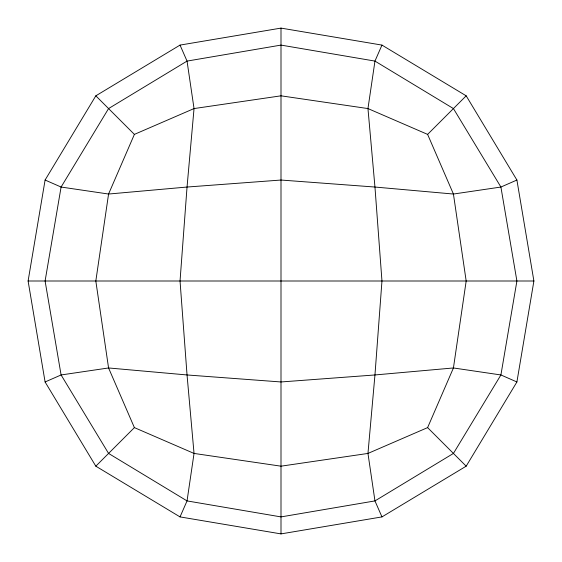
<?xml version="1.0" encoding="UTF-8"?>
<svg xmlns="http://www.w3.org/2000/svg" width="562" height="562" viewBox="0 0 562 562"><rect width="100%" height="100%" fill="white"/><g stroke="black" fill="none" stroke-linecap="round" stroke-linejoin="round"><path stroke-width="0.84" d="M28.1 281L45.093 180.037L95.821 95.821L180.037 45.093L281 28.1L381.963 45.093L466.179 95.821L516.907 180.037L533.9 281L516.907 381.963L466.179 466.179L381.963 516.907L281 533.9L180.037 516.907L95.821 466.179L45.093 381.963L28.1 281L533.9 281M134.388 134.388L108.571 194.038L95.821 281L108.571 367.962L134.388 427.612L194.038 453.429L281 466.179L367.962 453.429L427.612 427.612L453.429 367.962L466.179 281L453.429 194.038L427.612 134.388L367.962 108.571L281 95.821L194.038 108.571L134.388 134.388L95.821 95.821M381.963 45.093L374.959 61.089L367.962 108.571L374.959 187.041L381.963 281L374.959 374.959L367.962 453.429L374.959 500.911L381.963 516.907M180.037 516.907L187.041 500.911L194.038 453.429L187.041 374.959L180.037 281L187.041 187.041L194.038 108.571L187.041 61.089L180.037 45.093M95.821 466.179L134.388 427.612M427.612 134.388L466.179 95.821M45.093 381.963L61.089 374.959L108.571 367.962L187.041 374.959L281 381.963L374.959 374.959L453.429 367.962L500.911 374.959L516.907 381.963M516.907 180.037L500.911 187.041L453.429 194.038L374.959 187.041L281 180.037L187.041 187.041L108.571 194.038L61.089 187.041L45.093 180.037M427.612 427.612L466.179 466.179M281 28.1L281 533.9M61.089 187.041L45.093 281L61.089 374.959L108.571 453.429L187.041 500.911L281 516.907L374.959 500.911L453.429 453.429L500.911 374.959L516.907 281L500.911 187.041L453.429 108.571L374.959 61.089L281 45.093L187.041 61.089L108.571 108.571L61.089 187.041"/></g></svg>
